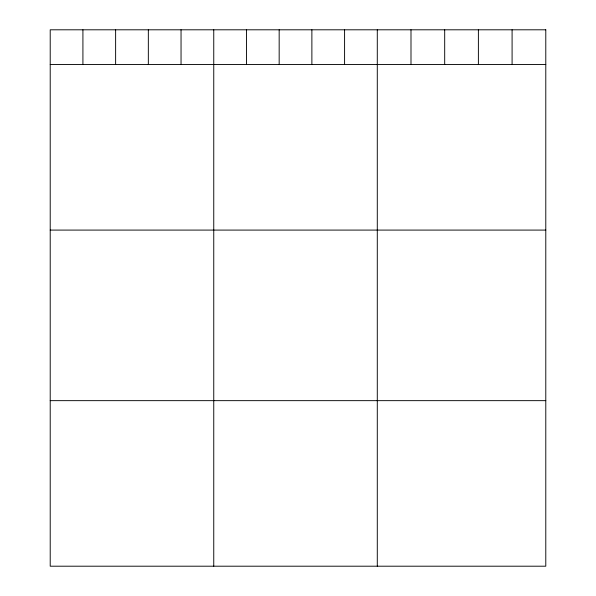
<?xml version="1.0" encoding="UTF-8"?>
<svg xmlns="http://www.w3.org/2000/svg" width="596" height="596" viewBox="0 0 596 596"><rect width="100%" height="100%" fill="white"/><g stroke="black" fill="none" stroke-linecap="round" stroke-linejoin="round"><path stroke-width="0.89" d="M50.213 64.539L545.787 64.539M50.213 230.086L545.787 230.086M50.213 400.654L545.787 400.654M512.091 29.8L512.091 64.539M478.387 29.8L478.387 64.539M444.69 29.8L444.69 64.539M410.994 29.8L410.994 64.539M377.29 29.8L377.29 566.2M344.585 29.8L344.585 64.539M311.879 29.8L311.879 64.539M279.166 29.8L279.166 64.539M246.461 29.8L246.461 64.539M213.755 29.8L213.755 566.2M181.042 29.8L181.042 64.539M148.337 29.8L148.337 64.539M115.624 29.8L115.624 64.539M82.918 29.8L82.918 64.539M545.787 29.8L50.213 29.8L50.213 566.2L545.787 566.2L545.787 29.8"/></g></svg>
